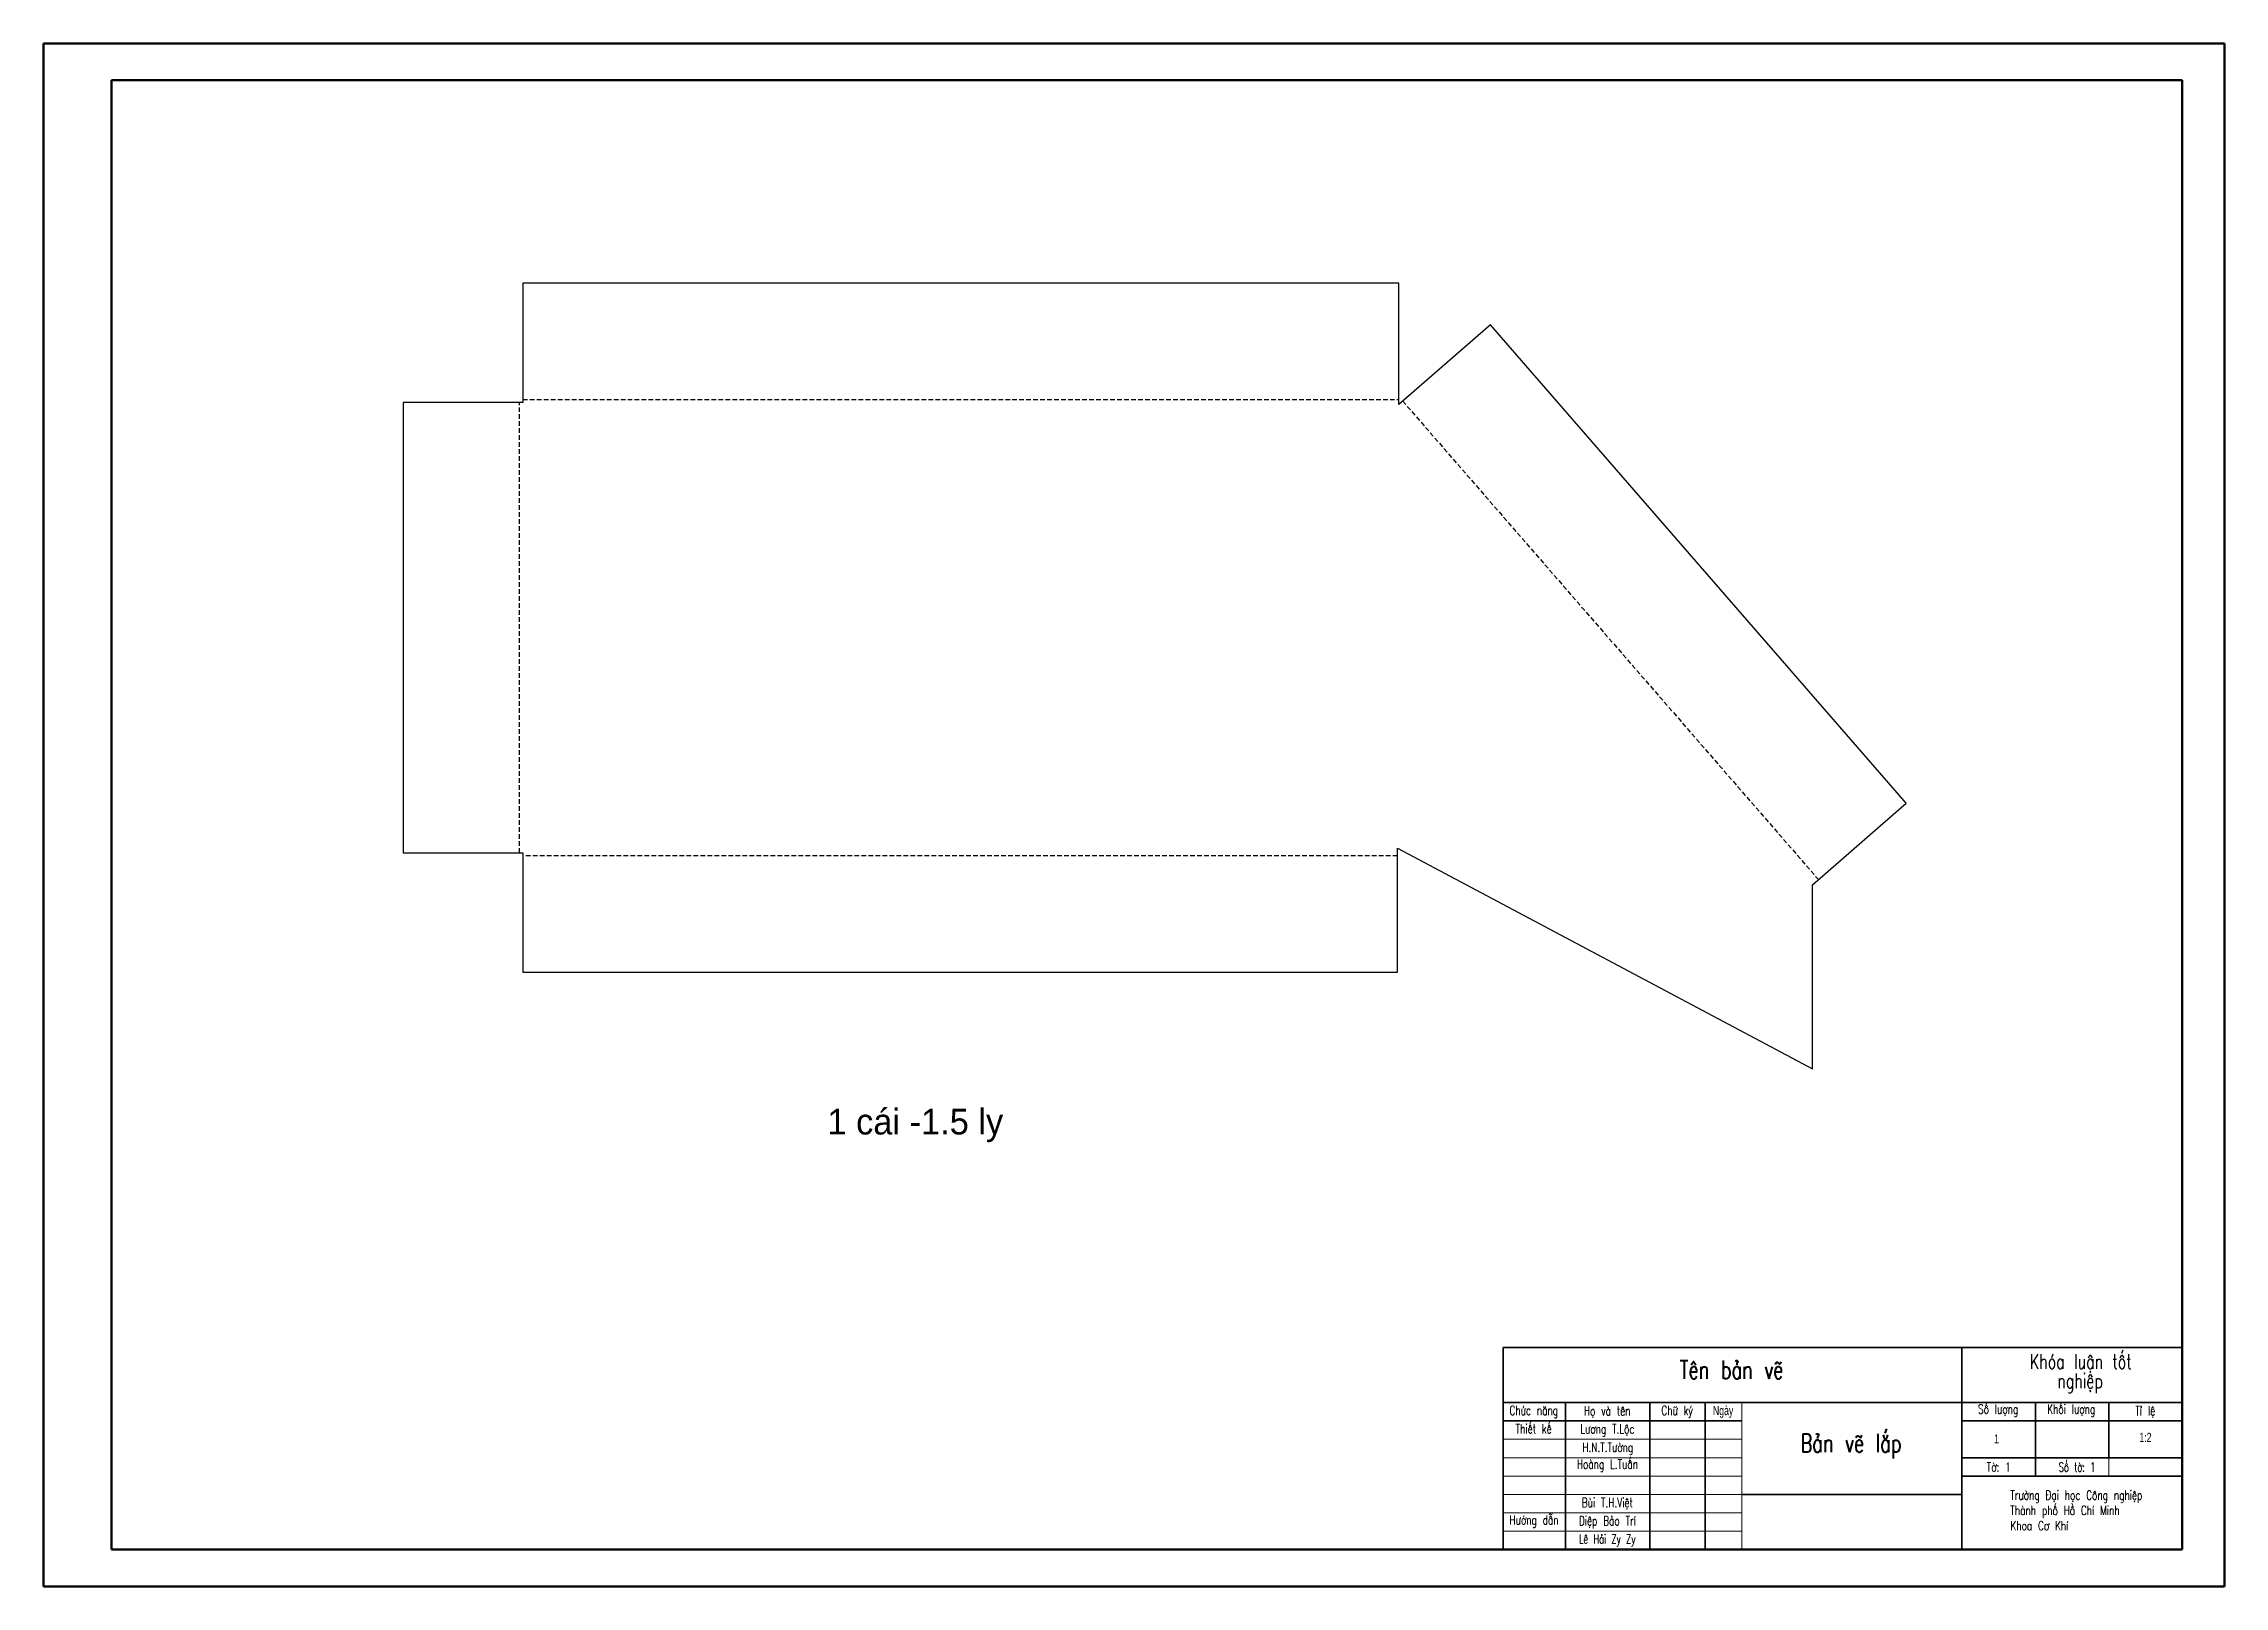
# Model space of a CAD drawing. Header units: millimetres. Extents: x 0 to 594, y 0 to 420.
import ezdxf

# ---------------------------------------------------------------- set-up
doc = ezdxf.new("R2010")
doc.units = ezdxf.units.MM
doc.linetypes.add('HIDDEN', pattern=[1.905, 1.27, -0.635])
doc.styles.add('SLDTEXTSTYLE0', font='TXT', dxfattribs={"width": 0.710611, "bigfont": 'bigfont'})
doc.styles.add('SLDTEXTSTYLE1', font='TXT', dxfattribs={"width": 0.657958, "bigfont": 'bigfont'})
doc.styles.add('SLDTEXTSTYLE2', font='TXT', dxfattribs={"width": 0.710611})

msp = doc.modelspace()

# ---------------------------------------------------------------- linework, layer by layer
at = {"color": 7, "linetype": 'Continuous', "lineweight": 50}
for p, q in [((0, 420), (594, 420)), ((0, 420), (0, 0)), ((594, 420), (594, 0)), ((18.53, 410.03), (582.53, 410.03)), ((18.53, 410.03), (18.53, 10.03)), ((582.53, 410.03), (582.53, 10.03)), ((18.53, 10.03), (582.53, 10.03)), ((0, 0), (594, 0))]:
    msp.add_line(p, q, dxfattribs=at)
at = {"color": 7, "linetype": 'Continuous', "lineweight": 25}
for p, q in [((130.51, 354.81), (130.51, 322.29)), ((369.16, 354.81), (130.51, 354.81)), ((369.16, 321.79), (369.16, 354.81)), ((394.09, 343.46), (369.16, 321.79)), ((507.32, 213.19), (394.09, 343.46)), ((97.98, 322.29), (97.98, 199.7)), ((130.51, 322.29), (97.98, 322.29)), ((481.8, 191), (507.32, 213.19)), ((97.98, 199.7), (130.51, 199.7)), ((130.51, 199.7), (130.51, 167.18)), ((368.8, 201), (481.8, 140.91)), ((368.8, 167.18), (368.8, 201)), ((481.8, 140.91), (481.8, 191)), ((130.51, 167.18), (368.8, 167.18))]:
    msp.add_line(p, q, dxfattribs=at)
at = {"color": 7, "linetype": 'HIDDEN'}
for p, q in [((129.64, 199.7), (129.64, 322.29)), ((130.51, 323.15), (369.16, 323.15)), ((370.19, 322.69), (483.43, 192.42)), ((368.8, 198.84), (130.51, 198.84))]:
    msp.add_line(p, q, dxfattribs=at)
at = {"color": 7, "linetype": 'Continuous', "lineweight": 35}
for p, q in [((397.53, 65.03), (582.53, 65.03)), ((397.53, 10.03), (397.53, 65.03)), ((522.53, 65.03), (522.53, 10.03)), ((397.53, 50.03), (582.53, 50.03)), ((414.53, 10.03), (414.53, 50.03)), ((437.53, 10.03), (437.53, 50.03)), ((452.53, 10.03), (452.53, 50.03)), ((542.53, 50.03), (542.53, 30.03)), ((562.53, 50.03), (562.53, 35.03)), ((397.53, 45.03), (462.53, 45.03)), ((522.53, 45.03), (582.53, 45.03)), ((522.53, 35.03), (582.53, 35.03)), ((522.53, 30.03), (582.53, 30.03)), ((462.53, 25.03), (522.53, 25.03))]:
    msp.add_line(p, q, dxfattribs=at)
at = {"color": 7, "linetype": 'Continuous', "lineweight": 18}
for p, q in [((582.53, 65.03), (582.53, 50.03)), ((397.53, 50.03), (582.53, 50.03)), ((462.53, 10.03), (462.53, 50.03)), ((582.53, 50.03), (582.53, 45.03)), ((522.53, 45.03), (582.53, 45.03)), ((582.53, 45.03), (582.53, 40.03)), ((397.53, 40.03), (462.53, 40.03)), ((582.53, 40.03), (582.53, 35.03)), ((397.53, 35.03), (462.53, 35.03)), ((397.53, 30.03), (462.53, 30.03)), ((562.53, 35.03), (562.53, 30.03)), ((582.53, 35.03), (582.53, 30.03)), ((582.53, 30.03), (582.53, 25.03)), ((397.53, 25.03), (462.53, 25.03)), ((582.53, 25.03), (582.53, 20.03)), ((397.53, 20.03), (462.53, 20.03)), ((582.53, 20.03), (582.53, 15.03)), ((397.53, 15.03), (462.53, 15.03)), ((582.53, 15.03), (582.53, 10.03)), ((397.53, 10.03), (414.53, 10.03)), ((414.53, 10.03), (437.53, 10.03)), ((437.53, 10.03), (452.53, 10.03)), ((452.53, 10.03), (462.53, 10.03)), ((462.53, 10.03), (522.53, 10.03)), ((522.53, 10.03), (542.53, 10.03)), ((542.53, 10.03), (562.53, 10.03)), ((562.53, 10.03), (582.53, 10.03))]:
    msp.add_line(p, q, dxfattribs=at)

# ---------------------------------------------------------------- texts
at = {"insert": (213.51, 130.02), "char_height": 7, "attachment_point": 1}
msp.add_mtext_dynamic_manual_height_columns('1 cái -1.5 ly', width=85.3578, gutter_width=17.5, heights=[0], dxfattribs=at)
at = {"color": 7, "linetype": 'Continuous', "lineweight": 0}
for s, insert, char_height, attachment_point, style in [('Tên bản vẽ', (459.73, 61.47), 5, 2, 'SLDTEXTSTYLE0'), ('Khóa luận tốt', (554.86, 63.19), 4, 2, 'SLDTEXTSTYLE0'), ('nghiệp', (554.68, 57.94), 4, 2, 'SLDTEXTSTYLE0'), ('Chức năng', (405.9, 49.15), 2.5, 2, 'SLDTEXTSTYLE0'), ('Họ và tên', (425.9, 49.03), 2.5, 2, 'SLDTEXTSTYLE0'), ('Chữ ký', (444.94, 49.15), 2.5, 2, 'SLDTEXTSTYLE0'), ('Ngày', (457.46, 49.12), 2.5, 2, 'SLDTEXTSTYLE2'), ('Số lượng', (532.39, 49.51), 2.5, 2, 'SLDTEXTSTYLE0'), ('Khối lượng', (552.29, 49.51), 2.5, 2, 'SLDTEXTSTYLE0'), ('Tỉ lệ', (572.46, 49.06), 2.5, 2, 'SLDTEXTSTYLE0'), ('Thiết kế', (405.86, 44.14), 2.5, 2, 'SLDTEXTSTYLE0'), ('Lương T.Lộc', (425.94, 44.12), 2.5, 2, 'SLDTEXTSTYLE0'), ('Bản vẽ lắp', (492.29, 41.49), 5, 2, 'SLDTEXTSTYLE0'), ('1:2', (572.5, 41.8), 2.5, 2, 'SLDTEXTSTYLE2'), ('H.N.T.Tường', (426.04, 39.12), 2.5, 2, 'SLDTEXTSTYLE0'), ('1', (532.61, 41.41), 2.5, 3, 'SLDTEXTSTYLE2'), ('Hoàng L.Tuấn', (425.97, 34.51), 2.5, 2, 'SLDTEXTSTYLE0'), ('Tờ: 1', (532.54, 33.75), 2.5, 2, 'SLDTEXTSTYLE0'), ('Số tờ: 1', (553.88, 33.72), 2.5, 2, 'SLDTEXTSTYLE1'), ('Bùi T.H.Việt', (425.92, 24.06), 2.5, 2, 'SLDTEXTSTYLE0'), ('Trường Đại học Công nghiệp', (535.71, 26.08), 2.5, 1, 'SLDTEXTSTYLE0'), ('Hướng dẫn', (405.96, 19.31), 2.5, 2, 'SLDTEXTSTYLE0'), ('Diệp Bảo Trí', (425.95, 19.1), 2.5, 2, 'SLDTEXTSTYLE0'), ('Thành phố Hồ Chí Minh', (535.71, 21.93), 2.5, 1, 'SLDTEXTSTYLE0'), ('Lê Hải Zy Zy', (425.91, 14.15), 2.5, 2, 'SLDTEXTSTYLE1'), ('Khoa Cơ Khí', (535.71, 17.78), 2.5, 1, 'SLDTEXTSTYLE0')]:
    msp.add_mtext(s, dxfattribs=dict(at, insert=insert, char_height=char_height, attachment_point=attachment_point, style=style))

doc.saveas('drawing.dxf')
